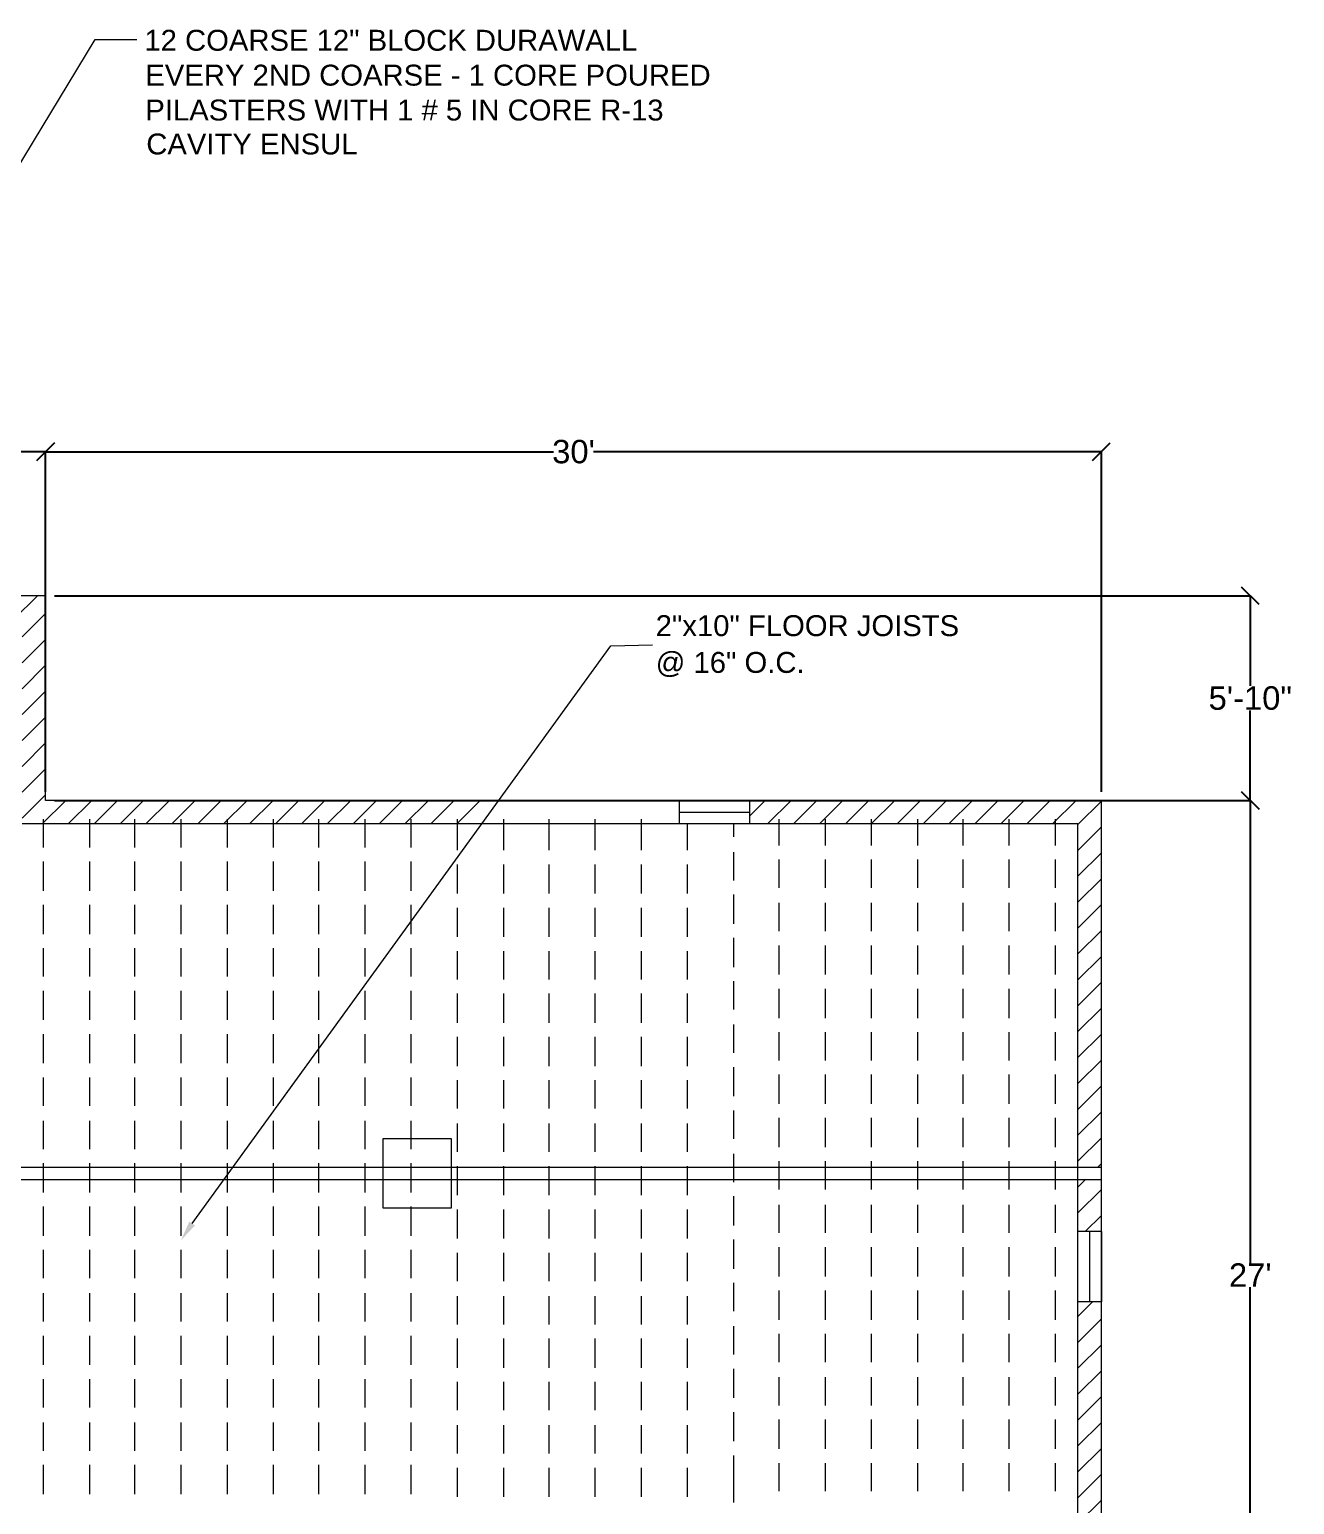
# Model space of a CAD drawing. Header units: inches. Extents: x 2489 to 6987, y 91 to 1364.
# Drawn here: x 6552 to 6984, y 780 to 1283 of the extents above; entities that cross this region are included whole.
import ezdxf

# ---------------------------------------------------------------- set-up
doc = ezdxf.new("R2010")
doc.units = ezdxf.units.IN
doc.header["$MEASUREMENT"] = 0
for name, color, linetype in [('PDF2_Geometry', 7, 'Continuous'), ('PDF_Geometry', 7, 'Continuous'), ('PDF_Solid Fills', 7, 'Continuous'), ('PDF_Text', 7, 'Continuous')]:
    doc.layers.add(name, color=color, linetype=linetype)
doc.styles.add('PDF Arial', font='arial.ttf')
doc.styles.get("Standard").update_dxf_attribs({"font": 'arial.ttf'})
doc.dimstyles.get("Standard").update_dxf_attribs({"dimtxt": 8, "dimasz": 6, "dimexe": 0.18, "dimexo": 3, "dimgap": 0.09, "dimtad": 0, "dimtih": 1, "dimtoh": 1, "dimdec": 4, "dimzin": 0, "dimdsep": 46, "dimlunit": 4, "dimtxsty": 'Standard', "dimblk": 'OBLIQUE', "dimcen": 0.09, "dimadec": 0, "dimazin": 0, "dimtfac": 1, "dimtdec": 4, "dimtofl": 0, "dimtmove": 0, "dimatfit": 3, "dimldrblk": 'OBLIQUE', "dimfxl": 1, "dimtolj": 1, "dimtzin": 0, "dimarcsym": 0})

# ---------------------------------------------------------------- blocks, each defined once
blk = doc.blocks.new('_Oblique')
at = {"color": 0, "linetype": 'ByBlock', "lineweight": -2}
blk.add_line((-0.5, -0.5), (0.5, 0.5), dxfattribs=at)
blk = doc.blocks.new('*D169')
at = {"color": 0, "lineweight": -2, "transparency": 16777216}
for p, q in [((6920.78, 1019.92), (6968.78, 1019.92)), ((6968.6, 1019.92), (6968.6, 862.04)), ((6968.6, 695.94), (6968.6, 853.83)), ((6920.78, 695.94), (6968.78, 695.94))]:
    blk.add_line(p, q, dxfattribs=at)
at = {"layer": 'Defpoints', "color": 0, "lineweight": 15, "transparency": 16777216}
for p in [(6917.78, 1019.92), (6968.6, 1019.92), (6917.78, 695.94)]:
    blk.add_point(p, dxfattribs=at)
at = {"color": 0, "lineweight": -2, "transparency": 16777216, "xscale": 6, "yscale": 6, "zscale": 6}
for p, rotation in [((6968.6, 1019.92), 90), ((6968.6, 695.94), 270)]:
    blk.add_blockref('_Oblique', p, dxfattribs=dict(at, rotation=rotation))
at = {"color": 0, "lineweight": 15, "transparency": 16777216, "insert": (6968.6, 857.93), "char_height": 8, "attachment_point": 5}
blk.add_mtext("\\A1;27'", dxfattribs=at)
blk = doc.blocks.new('*D170')
at = {"color": 0, "lineweight": -2, "transparency": 16777216}
for p, q in [((6557.55, 1022.92), (6557.55, 1139.14)), ((6557.55, 1138.96), (6730.79, 1138.96)), ((6917.78, 1138.96), (6744.54, 1138.96)), ((6917.78, 1022.92), (6917.78, 1139.14))]:
    blk.add_line(p, q, dxfattribs=at)
at = {"layer": 'Defpoints', "color": 0, "lineweight": 15, "transparency": 16777216}
for p in [(6917.78, 1138.96), (6557.55, 1019.92), (6917.78, 1019.92)]:
    blk.add_point(p, dxfattribs=at)
at = {"color": 0, "lineweight": -2, "transparency": 16777216, "xscale": 6, "yscale": 6, "zscale": 6, "rotation": 180}
blk.add_blockref('_Oblique', (6557.55, 1138.96), dxfattribs=at)
at = {"color": 0, "lineweight": -2, "transparency": 16777216, "xscale": 6, "yscale": 6, "zscale": 6}
blk.add_blockref('_Oblique', (6917.78, 1138.96), dxfattribs=at)
at = {"color": 0, "lineweight": 15, "transparency": 16777216, "insert": (6737.67, 1138.96), "char_height": 8, "attachment_point": 5}
blk.add_mtext("\\A1;30'", dxfattribs=at)
blk = doc.blocks.new('*D171')
at = {"color": 0, "lineweight": -2, "transparency": 16777216}
for p, q in [((6293.78, 1092.77), (6293.78, 1139.14)), ((6293.78, 1138.96), (6418.72, 1138.96)), ((6557.55, 1138.96), (6432.61, 1138.96)), ((6557.55, 1092.77), (6557.55, 1139.14))]:
    blk.add_line(p, q, dxfattribs=at)
at = {"layer": 'Defpoints', "color": 0, "lineweight": 15, "transparency": 16777216}
for p in [(6293.78, 1138.96), (6293.78, 1089.77), (6557.55, 1089.77)]:
    blk.add_point(p, dxfattribs=at)
at = {"color": 0, "lineweight": -2, "transparency": 16777216, "xscale": 6, "yscale": 6, "zscale": 6, "rotation": 180}
blk.add_blockref('_Oblique', (6293.78, 1138.96), dxfattribs=at)
at = {"color": 0, "lineweight": -2, "transparency": 16777216, "xscale": 6, "yscale": 6, "zscale": 6}
blk.add_blockref('_Oblique', (6557.55, 1138.96), dxfattribs=at)
at = {"color": 0, "lineweight": 15, "transparency": 16777216, "insert": (6425.67, 1138.96), "char_height": 8, "attachment_point": 5}
blk.add_mtext("\\A1;22'", dxfattribs=at)
blk = doc.blocks.new('*D178')
at = {"color": 0, "lineweight": -2, "transparency": 16777216}
for p, q in [((6560.55, 1089.77), (6968.78, 1089.77)), ((6968.6, 1089.77), (6968.6, 1059.02)), ((6968.6, 1019.92), (6968.6, 1050.67)), ((6560.55, 1019.92), (6968.78, 1019.92))]:
    blk.add_line(p, q, dxfattribs=at)
at = {"layer": 'Defpoints', "color": 0, "lineweight": 15, "transparency": 16777216}
for p in [(6557.55, 1089.77), (6968.6, 1089.77), (6557.55, 1019.92)]:
    blk.add_point(p, dxfattribs=at)
at = {"color": 0, "lineweight": -2, "transparency": 16777216, "xscale": 6, "yscale": 6, "zscale": 6}
for p, rotation in [((6968.6, 1089.77), 90), ((6968.6, 1019.92), 270)]:
    blk.add_blockref('_Oblique', p, dxfattribs=dict(at, rotation=rotation))
at = {"color": 0, "lineweight": 15, "transparency": 16777216, "insert": (6968.6, 1054.84), "char_height": 8, "attachment_point": 5}
blk.add_mtext('\\A1;5\'-10"', dxfattribs=at)

msp = doc.modelspace()

# ---------------------------------------------------------------- hatches: boundary and pattern name
at = {"lineweight": 15}
h = msp.add_hatch(dxfattribs=at)
h.set_pattern_fill('ANSI31', color=256, scale=50)
h.set_pattern_definition([(45, (-4910.019, 99.044), (-4.4194174, 4.4194174), [])])
h.paths.add_polyline_path([(6301.7828, 1081.76937), (6418.98925, 1081.76934), (6418.98925, 1089.76934), (6293.78287, 1089.76937), (6293.78148, 941.52289), (6301.78148, 941.52289)])
h.paths.add_polyline_path([(6301.78101, 890.58577), (6293.78101, 890.58577), (6293.77922, 699.80588), (6301.77922, 699.80588)])
h.paths.add_polyline_path([(6301.78126, 917.52289), (6293.78126, 917.52289), (6293.78105, 894.76937), (6301.78105, 894.76937)])
h.paths.add_polyline_path([(6301.77877, 651.40146), (6293.77877, 651.40146), (6293.77763, 529.96549), (6301.77763, 529.96549)])
h.paths.add_polyline_path([(6301.7776, 526.10374), (6293.7776, 526.10374), (6293.77694, 455.79072), (6379.55072, 455.79072), (6379.55072, 463.79072), (6301.77701, 463.79072)])
h.paths.add_polyline_path([(6497.80686, 526.10374), (6489.6805, 526.10374), (6489.6805, 463.79072), (6403.55072, 463.79072), (6403.55072, 455.79072), (6497.6805, 455.79072)])
h.paths.add_polyline_path([(6489.6805, 537.96549), (6489.6805, 529.96549), (6497.8138, 529.96549), (6671.6421, 529.96549), (6671.6421, 591.99778), (6663.6421, 591.99778), (6663.6421, 537.96549), (6635.22898, 537.96549), (6635.22898, 533.10556), (6635.22909, 533.10553), (6635.22909, 537.96549)])
h.paths.add_polyline_path([(6671.6421, 695.94413), (6663.6421, 695.94413), (6663.6421, 652.42318), (6671.6421, 647.2961)])
h.paths.add_polyline_path([(6671.6421, 647.2961), (6663.6421, 652.42318), (6663.6421, 615.99778), (6671.6421, 615.99778)])
h.paths.add_polyline_path([(6682.21399, 703.94413), (6666.44511, 703.94413), (6666.44511, 699.80591), (6671.6421, 699.80591), (6671.6421, 695.94413), (6682.21399, 695.94413)])
h.paths.add_polyline_path([(6795.17126, 703.94415), (6795.17126, 695.94414), (6909.78286, 695.94416), (6909.78286, 703.94416)])
h.paths.add_polyline_path([(6917.78286, 703.94416), (6909.78286, 703.94416), (6909.78286, 695.94416), (6917.78286, 695.94416)])
h.paths.add_polyline_path([(6917.78286, 848.75385), (6909.78286, 848.75385), (6909.78286, 703.94416), (6917.78286, 703.94416)])
h.paths.add_polyline_path([(6917.78286, 890.58577), (6909.78286, 890.58577), (6909.78286, 872.75385), (6917.78286, 872.75385)])
h.paths.add_polyline_path([(6917.78286, 1019.91858), (6797.69372, 1019.91858), (6797.69372, 1011.91858), (6909.78286, 1011.91858), (6909.78286, 894.76937), (6917.78286, 894.76937)])
h.paths.add_polyline_path([(6712.20039, 1019.91858), (6557.55257, 1019.91858), (6557.55256, 1089.7693), (6442.98925, 1089.76933), (6442.98925, 1081.76933), (6549.55256, 1081.76931), (6549.55257, 1011.91858), (6706.4028, 1011.91858)])

# ---------------------------------------------------------------- linework, layer by layer
for p, q in [((6557.55256, 1089.7693), (6293.78287, 1089.76937)), ((6557.55257, 1019.91858), (6557.55256, 1089.7693)), ((6917.78286, 1019.91858), (6557.55257, 1019.91858)), ((6917.78286, 695.94416), (6917.78286, 1019.91858)), ((6909.78286, 1011.91858), (6549.55257, 1011.91858)), ((6909.78286, 695.94416), (6909.78286, 1011.91858))]:
    msp.add_line(p, q, dxfattribs=at)
at = {"layer": 'PDF2_Geometry', "lineweight": 9}
for p, q in [((6773.69372, 1019.91858), (6773.69372, 1011.91858)), ((6773.69372, 1019.91858), (6797.69372, 1019.91858)), ((6797.69372, 1019.91858), (6797.69372, 1011.91858)), ((6773.69372, 1015.91858), (6797.69372, 1015.91858)), ((6797.69372, 1011.91858), (6773.69372, 1011.91858)), ((6917.78286, 872.75385), (6909.78286, 872.75385)), ((6909.78286, 848.75385), (6909.78286, 872.75385)), ((6913.78286, 872.75385), (6913.78286, 848.75385)), ((6917.78286, 872.75385), (6917.78286, 848.75385)), ((6917.78286, 848.75385), (6909.78286, 848.75385))]:
    msp.add_line(p, q, dxfattribs=at)
at = {"layer": 'PDF_Geometry', "lineweight": 9}
for points in [[(6462.16763, 1094.11992), (6574.48125, 1279.7009), (6588.64108, 1279.7009)], [(6607.55283, 875.51711), (6750.43894, 1072.68334), (6764.59865, 1073.01572)], [(6556.70595, 1013.57593), (6556.70595, 1003.92147)], [(6572.47508, 1013.57593), (6572.47508, 1003.92147)], [(6587.92208, 1013.57593), (6587.92208, 1003.92147)], [(6603.69096, 1013.57593), (6603.69096, 1003.92147)], [(6619.46009, 1013.57593), (6619.46009, 1003.92147)], [(6635.22898, 1013.57593), (6635.22898, 1003.92147)], [(6650.67622, 1013.57593), (6650.67622, 1003.92147)], [(6666.44511, 1013.57593), (6666.44511, 1003.92147)], [(6682.21399, 1013.57593), (6682.21399, 1003.92147)], [(6697.98288, 1013.57593), (6697.98288, 1002.95603)], [(6713.75201, 1013.57593), (6713.75201, 1002.95603)], [(6729.19901, 1013.57593), (6729.19901, 1002.95603)], [(6744.96814, 1013.57593), (6744.96814, 1002.95603)], [(6760.73702, 1013.57593), (6760.73702, 1002.95603)], [(6807.72204, 1013.57593), (6807.72204, 1004.5651)], [(6823.49093, 1013.57593), (6823.49093, 1004.5651)], [(6839.25981, 1013.57593), (6839.25981, 1004.5651)], [(6855.02894, 1013.57593), (6855.02894, 1004.5651)], [(6870.47594, 1013.57593), (6870.47594, 1004.5651)], [(6886.24507, 1013.57593), (6886.24507, 1004.5651)], [(6902.01396, 1013.57593), (6902.01396, 1004.5651)], [(6776.50591, 1011.91858), (6776.50591, 1002.95603)], [(6792.27479, 1011.91858), (6792.27479, 1007.46144)], [(6792.27479, 1002.3124), (6792.27479, 992.65794)], [(6556.70595, 999.09424), (6556.70595, 989.11797)], [(6572.47508, 999.09424), (6572.47508, 989.11797)], [(6587.92208, 999.09424), (6587.92208, 989.11797)], [(6603.69096, 999.09424), (6603.69096, 989.11797)], [(6619.46009, 999.09424), (6619.46009, 989.11797)], [(6635.22898, 999.09424), (6635.22898, 989.11797)], [(6650.67622, 999.09424), (6650.67622, 989.11797)], [(6666.44511, 999.09424), (6666.44511, 989.11797)], [(6682.21399, 999.09424), (6682.21399, 989.11797)], [(6697.98288, 998.1288), (6697.98288, 988.15252)], [(6713.75201, 998.1288), (6713.75201, 988.15252)], [(6729.19901, 998.1288), (6729.19901, 988.15252)], [(6744.96814, 998.1288), (6744.96814, 988.15252)], [(6760.73702, 998.1288), (6760.73702, 988.15252)], [(6776.50591, 998.1288), (6776.50591, 988.15252)], [(6807.72204, 999.73787), (6807.72204, 990.08341)], [(6823.49093, 999.73787), (6823.49093, 990.08341)], [(6839.25981, 999.73787), (6839.25981, 990.08341)], [(6855.02894, 999.73787), (6855.02894, 990.08341)], [(6870.47594, 999.73787), (6870.47594, 990.08341)], [(6886.24507, 999.73787), (6886.24507, 990.08341)], [(6902.01396, 999.73787), (6902.01396, 990.08341)], [(6792.27479, 987.8307), (6792.27479, 977.85443)], [(6556.70595, 984.29074), (6556.70595, 974.31446)], [(6572.47508, 984.29074), (6572.47508, 974.31446)], [(6587.92208, 984.29074), (6587.92208, 974.31446)], [(6603.69096, 984.29074), (6603.69096, 974.31446)], [(6619.46009, 984.29074), (6619.46009, 974.31446)], [(6635.22898, 984.29074), (6635.22898, 974.31446)], [(6650.67622, 984.29074), (6650.67622, 974.31446)], [(6666.44511, 984.29074), (6666.44511, 974.31446)], [(6682.21399, 984.29074), (6682.21399, 974.31446)], [(6697.98288, 983.32529), (6697.98288, 973.34901)], [(6713.75201, 983.32529), (6713.75201, 973.34901)], [(6729.19901, 983.32529), (6729.19901, 973.34901)], [(6744.96814, 983.32529), (6744.96814, 973.34901)], [(6760.73702, 983.32529), (6760.73702, 973.34901)], [(6776.50591, 983.32529), (6776.50591, 973.34901)], [(6807.72204, 984.93437), (6807.72204, 975.2799)], [(6823.49093, 984.93437), (6823.49093, 975.2799)], [(6839.25981, 984.93437), (6839.25981, 975.2799)], [(6855.02894, 984.93437), (6855.02894, 975.2799)], [(6870.47594, 984.93437), (6870.47594, 975.2799)], [(6886.24507, 984.93437), (6886.24507, 975.2799)], [(6902.01396, 984.93437), (6902.01396, 975.2799)], [(6792.27479, 973.0272), (6792.27479, 963.05092)], [(6556.70595, 969.48723), (6556.70595, 959.83277)], [(6572.47508, 969.48723), (6572.47508, 959.83277)], [(6587.92208, 969.48723), (6587.92208, 959.83277)], [(6603.69096, 969.48723), (6603.69096, 959.83277)], [(6619.46009, 969.48723), (6619.46009, 959.83277)], [(6635.22898, 969.48723), (6635.22898, 959.83277)], [(6650.67622, 969.48723), (6650.67622, 959.83277)], [(6666.44511, 969.48723), (6666.44511, 959.83277)], [(6682.21399, 969.48723), (6682.21399, 959.83277)], [(6697.98288, 968.52178), (6697.98288, 958.86732)], [(6713.75201, 968.52178), (6713.75201, 958.86732)], [(6729.19901, 968.52178), (6729.19901, 958.86732)], [(6744.96814, 968.52178), (6744.96814, 958.86732)], [(6760.73702, 968.52178), (6760.73702, 958.86732)], [(6776.50591, 968.52178), (6776.50591, 958.86732)], [(6807.72204, 970.45267), (6807.72204, 960.4764)], [(6823.49093, 970.45267), (6823.49093, 960.4764)], [(6839.25981, 970.45267), (6839.25981, 960.4764)], [(6855.02894, 970.45267), (6855.02894, 960.4764)], [(6870.47594, 970.45267), (6870.47594, 960.4764)], [(6886.24507, 970.45267), (6886.24507, 960.4764)], [(6902.01396, 970.45267), (6902.01396, 960.4764)], [(6792.27479, 958.22369), (6792.27479, 948.56923)], [(6556.70595, 955.00553), (6556.70595, 945.02926)], [(6572.47508, 955.00553), (6572.47508, 945.02926)], [(6587.92208, 955.00553), (6587.92208, 945.02926)], [(6603.69096, 955.00553), (6603.69096, 945.02926)], [(6619.46009, 955.00553), (6619.46009, 945.02926)], [(6635.22898, 955.00553), (6635.22898, 945.02926)], [(6650.67622, 955.00553), (6650.67622, 945.02926)], [(6666.44511, 955.00553), (6666.44511, 945.02926)], [(6682.21399, 955.00553), (6682.21399, 945.02926)], [(6697.98288, 954.04009), (6697.98288, 944.06381)], [(6713.75201, 954.04009), (6713.75201, 944.06381)], [(6729.19901, 954.04009), (6729.19901, 944.06381)], [(6744.96814, 954.04009), (6744.96814, 944.06381)], [(6760.73702, 954.04009), (6760.73702, 944.06381)], [(6776.50591, 954.04009), (6776.50591, 944.06381)], [(6807.72204, 955.64917), (6807.72204, 945.67289)], [(6823.49093, 955.64917), (6823.49093, 945.67289)], [(6839.25981, 955.64917), (6839.25981, 945.67289)], [(6855.02894, 955.64917), (6855.02894, 945.67289)], [(6870.47594, 955.64917), (6870.47594, 945.67289)], [(6886.24507, 955.64917), (6886.24507, 945.67289)], [(6902.01396, 955.64917), (6902.01396, 945.67289)], [(6792.27479, 943.42018), (6792.27479, 933.76572)], [(6556.70595, 940.20203), (6556.70595, 930.22575)], [(6572.47508, 940.20203), (6572.47508, 930.22575)], [(6587.92208, 940.20203), (6587.92208, 930.22575)], [(6603.69096, 940.20203), (6603.69096, 930.22575)], [(6619.46009, 940.20203), (6619.46009, 930.22575)], [(6635.22898, 940.20203), (6635.22898, 930.22575)], [(6650.67622, 940.20203), (6650.67622, 930.22575)], [(6666.44511, 940.20203), (6666.44511, 930.22575)], [(6682.21399, 940.20203), (6682.21399, 930.22575)], [(6697.98288, 939.23658), (6697.98288, 929.26031)], [(6713.75201, 939.23658), (6713.75201, 929.26031)], [(6729.19901, 939.23658), (6729.19901, 929.26031)], [(6744.96814, 939.23658), (6744.96814, 929.26031)], [(6760.73702, 939.23658), (6760.73702, 929.26031)], [(6776.50591, 939.23658), (6776.50591, 929.26031)], [(6807.72204, 940.84566), (6807.72204, 931.1912)], [(6823.49093, 940.84566), (6823.49093, 931.1912)], [(6839.25981, 940.84566), (6839.25981, 931.1912)], [(6855.02894, 940.84566), (6855.02894, 931.1912)], [(6870.47594, 940.84566), (6870.47594, 931.1912)], [(6886.24507, 940.84566), (6886.24507, 931.1912)], [(6902.01396, 940.84566), (6902.01396, 931.1912)], [(6792.27479, 928.93849), (6792.27479, 918.96221)], [(6556.70595, 925.39852), (6556.70595, 915.74406)], [(6572.47508, 925.39852), (6572.47508, 915.74406)], [(6587.92208, 925.39852), (6587.92208, 915.74406)], [(6603.69096, 925.39852), (6603.69096, 915.74406)], [(6619.46009, 925.39852), (6619.46009, 915.74406)], [(6635.22898, 925.39852), (6635.22898, 915.74406)], [(6650.67622, 925.39852), (6650.67622, 915.74406)], [(6666.44511, 925.39852), (6666.44511, 915.74406)], [(6682.21399, 925.39852), (6682.21399, 915.74406)], [(6697.98288, 924.43307), (6697.98288, 914.77862)], [(6713.75201, 924.43307), (6713.75201, 914.77862)], [(6729.19901, 924.43307), (6729.19901, 914.77862)], [(6744.96814, 924.43307), (6744.96814, 914.77862)], [(6760.73702, 924.43307), (6760.73702, 914.77862)], [(6776.50591, 924.43307), (6776.50591, 914.77862)], [(6807.72204, 926.36397), (6807.72204, 916.38769)], [(6823.49093, 926.36397), (6823.49093, 916.38769)], [(6839.25981, 926.36397), (6839.25981, 916.38769)], [(6855.02894, 926.36397), (6855.02894, 916.38769)], [(6870.47594, 926.36397), (6870.47594, 916.38769)], [(6886.24507, 926.36397), (6886.24507, 916.38769)], [(6902.01396, 926.36397), (6902.01396, 916.38769)], [(6792.27479, 914.13498), (6792.27479, 904.48052)], [(6807.72204, 911.56046), (6807.72204, 901.58418)], [(6823.49093, 911.56046), (6823.49093, 901.58418)], [(6839.25981, 911.56046), (6839.25981, 901.58418)], [(6855.02894, 911.56046), (6855.02894, 901.58418)], [(6870.47594, 911.56046), (6870.47594, 901.58418)], [(6886.24507, 911.56046), (6886.24507, 901.58418)], [(6902.01396, 911.56046), (6902.01396, 901.58418)], [(6556.70595, 910.59501), (6556.70595, 900.94055)], [(6572.47508, 910.59501), (6572.47508, 900.94055)], [(6587.92208, 910.59501), (6587.92208, 900.94055)], [(6603.69096, 910.59501), (6603.69096, 900.94055)], [(6619.46009, 910.59501), (6619.46009, 900.94055)], [(6635.22898, 910.59501), (6635.22898, 900.94055)], [(6650.67622, 910.59501), (6650.67622, 900.94055)], [(6666.44511, 910.59501), (6666.44511, 900.94055)], [(6682.21399, 910.59501), (6682.21399, 900.94055)], [(6697.98288, 909.62957), (6697.98288, 899.97511)], [(6713.75201, 909.62957), (6713.75201, 899.97511)], [(6729.19901, 909.62957), (6729.19901, 899.97511)], [(6744.96814, 909.62957), (6744.96814, 899.97511)], [(6760.73702, 909.62957), (6760.73702, 899.97511)], [(6776.50591, 909.62957), (6776.50591, 899.97511)], [(6792.27479, 899.33148), (6792.27479, 889.67702)], [(6807.72204, 896.75695), (6807.72204, 887.10249)], [(6823.49093, 896.75695), (6823.49093, 887.10249)], [(6839.25981, 896.75695), (6839.25981, 887.10249)], [(6855.02894, 896.75695), (6855.02894, 887.10249)], [(6870.47594, 896.75695), (6870.47594, 887.10249)], [(6886.24507, 896.75695), (6886.24507, 887.10249)], [(6902.01396, 896.75695), (6902.01396, 887.10249)], [(6556.70595, 896.11332), (6556.70595, 886.13704)], [(6572.47508, 896.11332), (6572.47508, 886.13704)], [(6587.92208, 896.11332), (6587.92208, 886.13704)], [(6603.69096, 896.11332), (6603.69096, 886.13704)], [(6619.46009, 896.11332), (6619.46009, 886.13704)], [(6635.22898, 896.11332), (6635.22898, 886.13704)], [(6650.67622, 896.11332), (6650.67622, 886.13704)], [(6666.44511, 896.11332), (6666.44511, 886.13704)], [(6682.21399, 896.11332), (6682.21399, 886.13704)], [(6697.98288, 895.14787), (6697.98288, 885.1716)], [(6713.75201, 895.14787), (6713.75201, 885.1716)], [(6729.19901, 895.14787), (6729.19901, 885.1716)], [(6744.96814, 895.14787), (6744.96814, 885.1716)], [(6760.73702, 895.14787), (6760.73702, 885.1716)], [(6776.50591, 895.14787), (6776.50591, 885.1716)], [(6556.70595, 881.30981), (6556.70595, 871.33354)], [(6572.47508, 881.30981), (6572.47508, 871.33354)], [(6587.92208, 881.30981), (6587.92208, 871.33354)], [(6603.69096, 881.30981), (6603.69096, 871.33354)], [(6619.46009, 881.30981), (6619.46009, 871.33354)], [(6635.22898, 881.30981), (6635.22898, 871.33354)], [(6650.67622, 881.30981), (6650.67622, 871.33354)], [(6666.44511, 881.30981), (6666.44511, 871.33354)], [(6682.21399, 881.30981), (6682.21399, 871.33354)], [(6792.27479, 884.84978), (6792.27479, 874.87351)], [(6807.72204, 881.95344), (6807.72204, 872.29899)], [(6823.49093, 881.95344), (6823.49093, 872.29899)], [(6839.25981, 881.95344), (6839.25981, 872.29899)], [(6855.02894, 881.95344), (6855.02894, 872.29899)], [(6870.47594, 881.95344), (6870.47594, 872.29899)], [(6886.24507, 881.95344), (6886.24507, 872.29899)], [(6902.01396, 881.95344), (6902.01396, 872.29899)], [(6697.98288, 880.34437), (6697.98288, 870.3681)], [(6713.75201, 880.34437), (6713.75201, 870.3681)], [(6729.19901, 880.34437), (6729.19901, 870.3681)], [(6744.96814, 880.34437), (6744.96814, 870.3681)], [(6760.73702, 880.34437), (6760.73702, 870.3681)], [(6776.50591, 880.34437), (6776.50591, 870.3681)], [(6556.70595, 866.5063), (6556.70595, 856.85185)], [(6572.47508, 866.5063), (6572.47508, 856.85185)], [(6587.92208, 866.5063), (6587.92208, 856.85185)], [(6603.69096, 866.5063), (6603.69096, 856.85185)], [(6619.46009, 866.5063), (6619.46009, 856.85185)], [(6635.22898, 866.5063), (6635.22898, 856.85185)], [(6650.67622, 866.5063), (6650.67622, 856.85185)], [(6666.44511, 866.5063), (6666.44511, 856.85185)], [(6682.21399, 866.5063), (6682.21399, 856.85185)], [(6792.27479, 870.04627), (6792.27479, 860.07)], [(6807.72204, 867.47175), (6807.72204, 857.49548)], [(6823.49093, 867.47175), (6823.49093, 857.49548)], [(6839.25981, 867.47175), (6839.25981, 857.49548)], [(6855.02894, 867.47175), (6855.02894, 857.49548)], [(6870.47594, 867.47175), (6870.47594, 857.49548)], [(6886.24507, 867.47175), (6886.24507, 857.49548)], [(6902.01396, 867.47175), (6902.01396, 857.49548)], [(6917.78284, 831.10655), (6917.78284, 866.50632)], [(6697.98288, 865.54086), (6697.98288, 855.8864)], [(6713.75201, 865.54086), (6713.75201, 855.8864)], [(6729.19901, 865.54086), (6729.19901, 855.8864)], [(6744.96814, 865.54086), (6744.96814, 855.8864)], [(6760.73702, 865.54086), (6760.73702, 855.8864)], [(6776.50591, 865.54086), (6776.50591, 855.8864)], [(6556.70595, 851.70279), (6556.70595, 842.04834)], [(6572.47508, 851.70279), (6572.47508, 842.04834)], [(6587.92208, 851.70279), (6587.92208, 842.04834)], [(6603.69096, 851.70279), (6603.69096, 842.04834)], [(6619.46009, 851.70279), (6619.46009, 842.04834)], [(6635.22898, 851.70279), (6635.22898, 842.04834)], [(6650.67622, 851.70279), (6650.67622, 842.04834)], [(6666.44511, 851.70279), (6666.44511, 842.04834)], [(6682.21399, 851.70279), (6682.21399, 842.04834)], [(6792.27479, 855.24277), (6792.27479, 845.58831)], [(6807.72204, 852.66825), (6807.72204, 842.69197)], [(6823.49093, 852.66825), (6823.49093, 842.69197)], [(6839.25981, 852.66825), (6839.25981, 842.69197)], [(6855.02894, 852.66825), (6855.02894, 842.69197)], [(6870.47594, 852.66825), (6870.47594, 842.69197)], [(6886.24507, 852.66825), (6886.24507, 842.69197)], [(6902.01396, 852.66825), (6902.01396, 842.69197)], [(6697.98288, 850.73735), (6697.98288, 841.08289)], [(6713.75201, 850.73735), (6713.75201, 841.08289)], [(6729.19901, 850.73735), (6729.19901, 841.08289)], [(6744.96814, 850.73735), (6744.96814, 841.08289)], [(6760.73702, 850.73735), (6760.73702, 841.08289)], [(6776.50591, 850.73735), (6776.50591, 841.08289)], [(6556.70595, 837.22111), (6556.70595, 827.24483)], [(6572.47508, 837.22111), (6572.47508, 827.24483)], [(6587.92208, 837.22111), (6587.92208, 827.24483)], [(6603.69096, 837.22111), (6603.69096, 827.24483)], [(6619.46009, 837.22111), (6619.46009, 827.24483)], [(6635.22898, 837.22111), (6635.22898, 827.24483)], [(6650.67622, 837.22111), (6650.67622, 827.24483)], [(6666.44511, 837.22111), (6666.44511, 827.24483)], [(6682.21399, 837.22111), (6682.21399, 827.24483)], [(6697.98288, 836.25565), (6697.98288, 826.27938)], [(6713.75201, 836.25565), (6713.75201, 826.27938)], [(6729.19901, 836.25565), (6729.19901, 826.27938)], [(6744.96814, 836.25565), (6744.96814, 826.27938)], [(6760.73702, 836.25565), (6760.73702, 826.27938)], [(6776.50591, 836.25565), (6776.50591, 826.27938)], [(6792.27479, 840.43926), (6792.27479, 830.78481)], [(6807.72204, 837.86474), (6807.72204, 828.21027)], [(6823.49093, 837.86474), (6823.49093, 828.21027)], [(6839.25981, 837.86474), (6839.25981, 828.21027)], [(6855.02894, 837.86474), (6855.02894, 828.21027)], [(6870.47594, 837.86474), (6870.47594, 828.21027)], [(6886.24507, 837.86474), (6886.24507, 828.21027)], [(6902.01396, 837.86474), (6902.01396, 828.21027)], [(6792.27479, 825.95757), (6792.27479, 815.9813)], [(6556.70595, 822.4176), (6556.70595, 812.76315)], [(6572.47508, 822.4176), (6572.47508, 812.76315)], [(6587.92208, 822.4176), (6587.92208, 812.76315)], [(6603.69096, 822.4176), (6603.69096, 812.76315)], [(6619.46009, 822.4176), (6619.46009, 812.76315)], [(6635.22898, 822.4176), (6635.22898, 812.76315)], [(6650.67622, 822.4176), (6650.67622, 812.76315)], [(6666.44511, 822.4176), (6666.44511, 812.76315)], [(6682.21399, 822.4176), (6682.21399, 812.76315)], [(6697.98288, 821.45216), (6697.98288, 811.79769)], [(6713.75201, 821.45216), (6713.75201, 811.79769)], [(6729.19901, 821.45216), (6729.19901, 811.79769)], [(6744.96814, 821.45216), (6744.96814, 811.79769)], [(6760.73702, 821.45216), (6760.73702, 811.79769)], [(6776.50591, 821.45216), (6776.50591, 811.79769)], [(6807.72204, 823.06123), (6807.72204, 813.40678)], [(6823.49093, 823.06123), (6823.49093, 813.40678)], [(6839.25981, 823.06123), (6839.25981, 813.40678)], [(6855.02894, 823.06123), (6855.02894, 813.40678)], [(6870.47594, 823.06123), (6870.47594, 813.40678)], [(6886.24507, 823.06123), (6886.24507, 813.40678)], [(6902.01396, 823.06123), (6902.01396, 813.40678)], [(6792.27479, 811.15406), (6792.27479, 801.17779)], [(6556.70595, 807.61409), (6556.70595, 797.95964)], [(6572.47508, 807.61409), (6572.47508, 797.95964)], [(6587.92208, 807.61409), (6587.92208, 797.95964)], [(6603.69096, 807.61409), (6603.69096, 797.95964)], [(6619.46009, 807.61409), (6619.46009, 797.95964)], [(6635.22898, 807.61409), (6635.22898, 797.95964)], [(6650.67622, 807.61409), (6650.67622, 797.95964)], [(6666.44511, 807.61409), (6666.44511, 797.95964)], [(6682.21399, 807.61409), (6682.21399, 797.95964)], [(6697.98288, 806.64865), (6697.98288, 796.99418)], [(6713.75201, 806.64865), (6713.75201, 796.99418)], [(6729.19901, 806.64865), (6729.19901, 796.99418)], [(6744.96814, 806.64865), (6744.96814, 796.99418)], [(6760.73702, 806.64865), (6760.73702, 796.99418)], [(6776.50591, 806.64865), (6776.50591, 796.99418)], [(6807.72204, 808.57954), (6807.72204, 798.60327)], [(6823.49093, 808.57954), (6823.49093, 798.60327)], [(6839.25981, 808.57954), (6839.25981, 798.60327)], [(6855.02894, 808.57954), (6855.02894, 798.60327)], [(6870.47594, 808.57954), (6870.47594, 798.60327)], [(6886.24507, 808.57954), (6886.24507, 798.60327)], [(6902.01396, 808.57954), (6902.01396, 798.60327)], [(6792.27479, 796.35049), (6792.27479, 789.91422)], [(6556.70595, 793.1324), (6556.70595, 783.15613)], [(6572.47508, 793.1324), (6572.47508, 783.15613)], [(6587.92208, 793.1324), (6587.92208, 783.15613)], [(6603.69096, 793.1324), (6603.69096, 783.15613)], [(6619.46009, 793.1324), (6619.46009, 783.15613)], [(6635.22898, 793.1324), (6635.22898, 783.15613)], [(6650.67622, 793.1324), (6650.67622, 783.15613)], [(6666.44511, 793.1324), (6666.44511, 783.15613)], [(6682.21399, 793.1324), (6682.21399, 783.15613)], [(6697.98288, 792.16695), (6697.98288, 782.19068)], [(6713.75201, 792.16695), (6713.75201, 782.19068)], [(6729.19901, 792.16695), (6729.19901, 782.19068)], [(6744.96814, 792.16695), (6744.96814, 782.19068)], [(6760.73702, 792.16695), (6760.73702, 782.19068)], [(6776.50591, 792.16695), (6776.50591, 782.19068)], [(6807.72204, 793.77603), (6807.72204, 784.12157)], [(6823.49093, 793.77603), (6823.49093, 784.12157)], [(6839.25981, 793.77603), (6839.25981, 784.12157)], [(6855.02894, 793.77603), (6855.02894, 784.12157)], [(6870.47594, 793.77603), (6870.47594, 784.12157)], [(6886.24507, 793.77603), (6886.24507, 784.12157)], [(6902.01396, 793.77603), (6902.01396, 784.12157)], [(6792.27479, 789.91422), (6792.27479, 780.25975)]]:
    msp.add_lwpolyline(points, dxfattribs=at)
msp.add_lwpolyline([(6672.55772, 880.93131), (6696.05011, 880.93131), (6696.05011, 904.42382), (6672.55772, 904.42382)], close=True, dxfattribs=at)
at = {"layer": 'PDF_Geometry', "lineweight": 18}
for points in [[(6293.78079, 894.76937), (6686.07373, 894.76937)], [(6555.7385, 894.76937), (6917.78081, 894.76937)], [(6293.78079, 890.58577), (6686.07373, 890.58577)], [(6555.7385, 890.58577), (6917.78081, 890.58577)]]:
    msp.add_lwpolyline(points, dxfattribs=at)
at = {"layer": 'PDF_Solid Fills', "transparency": 33554559}
msp.add_solid([(6608.51824, 874.87346), (6603.69096, 869.72442), (6606.58743, 876.16075)], dxfattribs=at)

# ---------------------------------------------------------------- texts
at = {"layer": 'PDF_Text', "attachment_point": 7, "style": 'PDF Arial'}
for s, insert, char_height in [('12 COARSE 12" BLOCK DURAWALL', (6591.2531, 1275.74062), 7.1413541), ('EVERY 2ND COARSE - 1 CORE POURED', (6591.57564, 1263.83633), 7.1413541), ('PILASTERS WITH 1 # 5 IN CORE R-13', (6591.57564, 1251.92717), 7.1413541), ('CAVITY ENSUL', (6591.89841, 1240.34137), 7.1413541), ('2"x10" FLOOR JOISTS', (6765.71256, 1075.92964), 7.1413541), ('@ 16" O.C.', (6765.71256, 1062.04462), 7.141354)]:
    msp.add_mtext(s, dxfattribs=dict(at, insert=insert, char_height=char_height))

# ---------------------------------------------------------------- dimensions: what is measured, and where the dimension line sits
at = {"lineweight": 15}
for base, p1, p2, text, picture, middle in [((6293.78287, 1138.95803), (6557.55256, 1089.7693), (6293.78287, 1089.76937), "22'", '*D171', (6425.66771, 1138.95803)), ((6917.78286, 1138.95803), (6557.55257, 1019.91858), (6917.78286, 1019.91858), "30'", '*D170', (6737.66771, 1138.95803))]:
    dim = msp.add_linear_dim(base=base, p1=p1, p2=p2, text=text, dimstyle='Standard', dxfattribs=at)
    dim.commit()
    dim.dimension.update_dxf_attribs({"geometry": picture, "text_midpoint": middle})
dim = msp.add_linear_dim(base=(6968.59505, 1089.7693), p1=(6557.55257, 1019.91858), p2=(6557.55256, 1089.7693), angle=90, text='5\'-10"', dimstyle='Standard', dxfattribs=at)
dim.commit()
dim.dimension.update_dxf_attribs({"geometry": '*D178', "text_midpoint": (6968.59505, 1054.84394)})
dim = msp.add_linear_dim(base=(6968.59505, 1019.91858), p1=(6917.78286, 695.94416), p2=(6917.78286, 1019.91858), angle=90, dimstyle='Standard', dxfattribs=at)
dim.commit()
dim.dimension.update_dxf_attribs({"geometry": '*D169', "text_midpoint": (6968.59505, 857.93137)})

doc.saveas('drawing.dxf')
